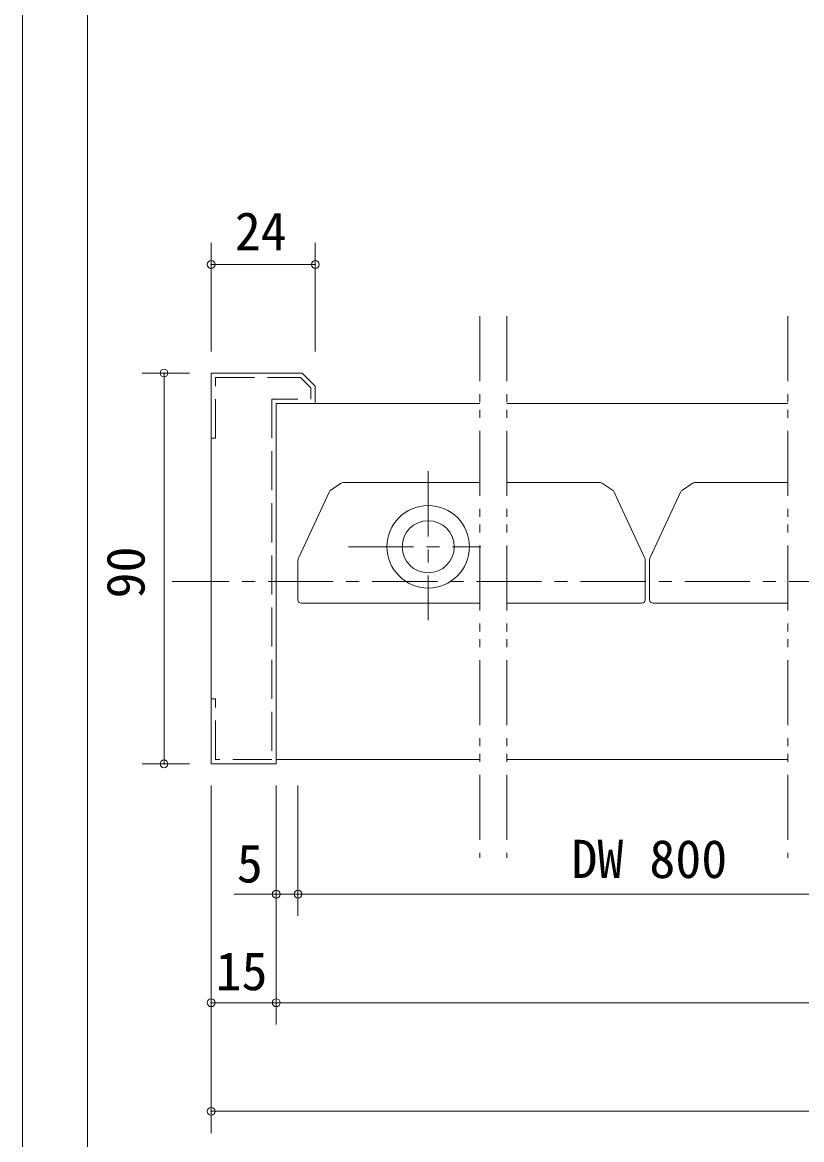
# Model space of a CAD drawing. Units: millimetres on the paper, enlarged 5 times, with parts at other scales. Extents: x -977 to 998, y -673 to 718.
# Drawn here: x -977.2 to -678, y -454.6 to -25.8 of the extents above; entities that cross this region are included whole.
import ezdxf
from ezdxf.enums import TextEntityAlignment as Align

# ---------------------------------------------------------------- set-up
doc = ezdxf.new("R2010")
doc.units = ezdxf.units.MM
doc.header["$LTSCALE"] = 5
doc.header["$PDMODE"] = 32
doc.header["$PDSIZE"] = 3
for name, pattern in [('CHAIN1', [8, 5, -1, 1, -1]), ('DASHED2', [3, 2, -1]), ('DASHED3', [4, 3, -1]), ('DOUBLE_CHAIN1', [8.8, 5, -1, 0.6, -0.6, 0.6, -1])]:
    doc.linetypes.add(name, pattern=pattern)
doc.layers.add('0-0_0', color=7, linetype='Continuous', lineweight=18)
doc.layers.add('2-1_6', color=3, linetype='Continuous', lineweight=20)
doc.styles.add('ＭＳ ゴシック', font='')
doc.styles.get('ＭＳ ゴシック').set_extended_font_data('MS Gothic')

msp = doc.modelspace()

# ---------------------------------------------------------------- linework, layer by layer
at = {"layer": '0-0_0'}
msp.add_line((-952.188, 693.383), (-952.188, -535.367), dxfattribs=at)
msp.add_lwpolyline([(-977.188, -672.867), (-977.188, 718.383), (997.812, 718.383)], dxfattribs=at)
at = {"layer": '2-1_6', "color": 4, "lineweight": 9}
for p, q in [((-904.688, -110.437), (-904.688, -152.103)), ((-864.688, -110.437), (-864.688, -152.103)), ((-904.688, -118.77), (-864.688, -118.77)), ((-931.124, -160.437), (-913.021, -160.437)), ((-922.79, -160.437), (-922.79, -310.437)), ((-931.124, -310.437), (-913.021, -310.437)), ((-904.688, -452.103), (-904.688, -318.77)), ((-879.688, -410.437), (-879.688, -318.77)), ((-871.354, -368.77), (-871.354, -318.77)), ((168.181, -360.437), (-895.89, -360.437)), ((-904.688, -402.103), (176.979, -402.103)), ((-904.688, -443.77), (176.979, -443.77))]:
    msp.add_line(p, q, dxfattribs=at)
at = {"layer": '2-1_6', "color": 7, "linetype": 'DOUBLE_CHAIN1'}
for p, q in [((-801.563, -138.592), (-801.563, -346.521)), ((-791.146, -138.592), (-791.146, -346.521)), ((-683.229, -138.592), (-683.229, -346.521))]:
    msp.add_line(p, q, dxfattribs=at)
at = {"layer": '2-1_6', "color": 1, "lineweight": 18}
for p, q in [((-904.688, -310.437), (-904.688, -160.437)), ((-869.688, -160.437), (-904.688, -160.437)), ((-864.688, -165.437), (-869.688, -160.437)), ((-864.688, -165.437), (-864.688, -172.103)), ((-879.688, -310.437), (-879.688, -172.103)), ((-879.688, -172.103), (-864.688, -172.103)), ((-854.599, -202.527), (-859.121, -205.693)), ((-854.312, -202.437), (-801.563, -202.437)), ((-755.063, -202.437), (-791.146, -202.437)), ((-754.776, -202.527), (-750.255, -205.693)), ((-719.599, -202.527), (-724.121, -205.693)), ((-719.312, -202.437), (-683.229, -202.437)), ((-859.287, -205.891), (-871.073, -231.167)), ((-750.088, -205.891), (-738.302, -231.167)), ((-724.287, -205.891), (-736.073, -231.167)), ((-871.354, -232.435), (-871.354, -247.437)), ((-738.021, -232.435), (-738.021, -247.437)), ((-736.354, -232.435), (-736.354, -247.437)), ((-870.021, -248.77), (-801.563, -248.77)), ((-739.354, -248.77), (-791.146, -248.77)), ((-735.021, -248.77), (-683.229, -248.77)), ((-879.688, -310.437), (-904.688, -310.437))]:
    msp.add_line(p, q, dxfattribs=at)
at = {"layer": '2-1_6', "color": 4, "linetype": 'DASHED3', "lineweight": 9}
for p, q in [((-903.021, -185.437), (-903.021, -162.103)), ((-903.021, -162.103), (-870.378, -162.103)), ((-881.354, -170.437), (-881.354, -308.77)), ((-904.688, -185.437), (-903.021, -185.437))]:
    msp.add_line(p, q, dxfattribs=at)
at = {"layer": '2-1_6', "color": 4, "linetype": 'DASHED2', "lineweight": 9}
msp.add_line((-881.354, -170.437), (-866.354, -170.437), dxfattribs=at)
at = {"layer": '2-1_6', "color": 7, "lineweight": 18}
for p, q in [((-879.688, -172.103), (-801.563, -172.103)), ((-791.146, -172.103), (-683.229, -172.103)), ((-879.688, -308.77), (-801.563, -308.77)), ((-791.146, -308.77), (-683.229, -308.77))]:
    msp.add_line(p, q, dxfattribs=at)
at = {"layer": '2-1_6', "color": 4, "linetype": 'CHAIN1', "lineweight": 9}
for p, q in [((-821.354, -198.154), (-821.354, -255.243)), ((-851.988, -227.103), (-801.165, -227.103)), ((-417.813, -240.437), (-919.703, -240.437))]:
    msp.add_line(p, q, dxfattribs=at)
at = {"layer": '2-1_6', "color": 4, "linetype": 'DASHED2', "lineweight": 9}
msp.add_lwpolyline([(-870.378, -162.103), (-866.354, -166.127), (-866.354, -170.437)], dxfattribs=at)
at = {"layer": '2-1_6', "color": 4, "linetype": 'DASHED3', "lineweight": 9}
msp.add_lwpolyline([(-881.354, -308.77), (-903.021, -308.77), (-903.021, -285.437), (-904.688, -285.437)], dxfattribs=at)
at = {"layer": '2-1_6', "color": 1, "lineweight": 18}
for radius in [15.833, 10]:
    msp.add_circle((-821.354, -227.103), radius, dxfattribs=at)
for centre, radius, start, end in [((-868.354, -232.435), 3, 155, 180), ((-741.021, -232.435), 3, 0, 25), ((-733.354, -232.435), 3, 155, 180), ((-870.021, -247.437), 1.333, 180, 270), ((-739.354, -247.437), 1.333, 270, 0), ((-735.021, -247.437), 1.333, 180, 270)]:
    msp.add_arc(centre, radius, start, end, dxfattribs=at)
at = {"layer": '2-1_6', "color": 4}
for p in [(-904.688, -118.77), (-864.688, -118.77), (-922.79, -160.437), (-922.79, -310.437), (-879.688, -360.437), (-871.354, -360.437), (-904.688, -402.103), (-879.688, -402.103), (-904.688, -443.77)]:
    msp.add_point(p, dxfattribs=at)

# ---------------------------------------------------------------- texts
at = {"layer": '2-1_6', "color": 7, "style": 'ＭＳ ゴシック'}
for s, p in [('24', (-895.612, -117.719)), ('5', (-894.836, -360.358)), ('DW 800', (-766.354, -358.633)), ('15', (-903.003, -401.683))]:
    msp.add_text(s, height=14.66, dxfattribs=at).set_placement(p, align=Align.BOTTOM_LEFT)
msp.add_text('90', height=14.66, rotation=90, dxfattribs=at).set_placement((-925.851, -246.951), align=Align.BOTTOM_LEFT)

doc.saveas('drawing.dxf')
